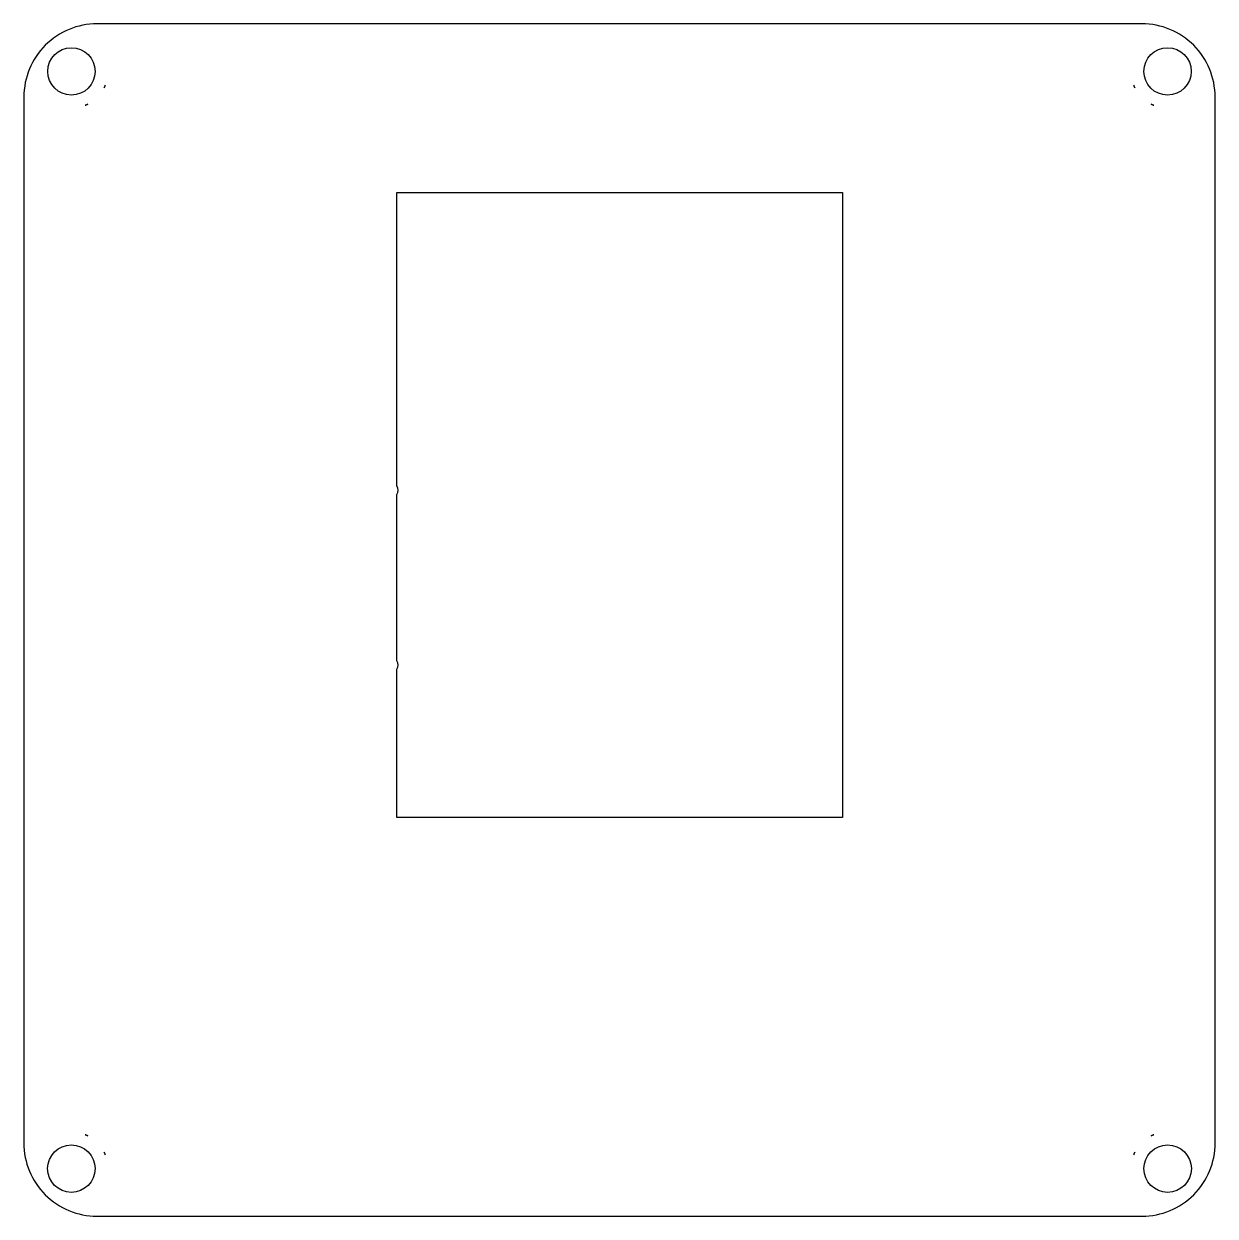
# Model space of a CAD drawing. Header units: millimetres. Extents: x -81 to 81, y -1089 to -927.
import ezdxf

# ---------------------------------------------------------------- set-up
doc = ezdxf.new("R2010")
doc.units = ezdxf.units.MM
doc.layers.get('0').update_dxf_attribs({"linetype": 'CONTINUOUS'})

msp = doc.modelspace()

# ---------------------------------------------------------------- linework, layer by layer
for points in [[(-71.44, -1089.49), (71.44, -1089.49, 0.414214), (81.44, -1079.49), (81.44, -1007.99), (81.43, -936.51, 0.414214), (71.43, -926.51), (-0.07, -926.51), (-71.43, -926.51, 0.414214), (-81.43, -936.51), (-81.44, -1007.99), (-81.44, -1079.49, 0.414214)], [(-70.46, -935.24, 0.019564), (-70.3, -934.89, 0.008176)], [(70.3, -934.89, 0.019564), (70.46, -935.24, 0.008176)], [(-72.71, -937.49, 0.008176), (-73.06, -937.65, 0.019564)], [(73.06, -937.65, 0.008176), (72.71, -937.49, 0.019564)], [(30.5, -949.55), (30.5, -1035.01), (-30.42, -1035.01), (-30.42, -1014.73, 0.283012), (-30.42, -1013.58), (-30.42, -990.83, 0.283012), (-30.42, -989.68), (-30.42, -949.55)], [(-73.06, -1078.35, 0.008176), (-72.71, -1078.51, 0.019564)], [(72.71, -1078.51, 0.008176), (73.06, -1078.35, 0.019564)], [(-70.3, -1081.11, 0.019564), (-70.46, -1080.76, 0.008176)], [(70.46, -1080.76, 0.019564), (70.3, -1081.11, 0.008176)]]:
    msp.add_lwpolyline(points, format="xyb", close=True)
for centre in [(-74.93, -933.01), (74.93, -933.01), (-74.94, -1082.99), (74.94, -1082.99)]:
    msp.add_circle(centre, 3.24)

doc.saveas('drawing.dxf')
